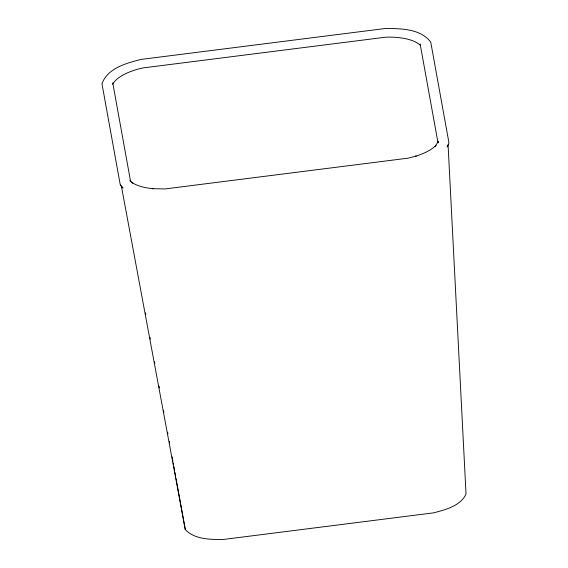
<?xml version="1.0" encoding="UTF-8"?>
<svg xmlns="http://www.w3.org/2000/svg" width="568" height="568" viewBox="0 0 568 568"><rect width="100%" height="100%" fill="white"/><g stroke="black" fill="none" stroke-linecap="round" stroke-linejoin="round"><path stroke-width="0.85" d="M120.38 185.04L121.396 186.19L185.296 529.66C194.838 539.536 210.174 539.486 222.976 539.515L433.533 512.861C445.397 509.716 460.222 506.152 466.037 494.117L448.074 144.833L447.151 146.998L448.805 143.47L448.812 142.007L430.736 42.082C420.476 28.563 400.845 28.577 385.338 28.492L140.935 59.434C126.337 63.211 107.714 68.068 101.963 83.709L120.04 183.627L120.38 185.04L123.043 188.029L122.077 186.943M145.444 312.925L145.77 314.672M149.98 337.328L150.3 339.068M154.51 361.724L154.837 363.47M159.047 386.126L159.367 387.866M163.577 410.522L163.903 412.261M167.603 432.17L167.915 433.838M169.314 441.371L169.626 443.04M420.142 43.999L438.013 142.802L438.404 141.368L435.074 146.423L436.025 145.365C430.366 150.847 422.883 153.914 415.492 156.292L416.174 156.079L408.285 158.138L164.876 188.952L152.43 188.661L153.204 188.718C145.727 187.93 137.967 186.545 131.606 182.285L132.805 183.109L129.937 180.418L130.633 181.717L112.762 82.907M172.132 456.878L172.913 461.209M173.226 462.941L173.545 464.674M173.858 466.406L174.639 470.737M174.951 472.469L175.739 476.808M176.052 478.54L185.296 529.66M420.341 45.255A44.545 18.261 -6.6 0 0 389.229 37.119L385.7 37.19L142.895 67.933L139.508 68.735A44.545 18.261 -6.6 0 0 112.663 84.213"/></g></svg>
